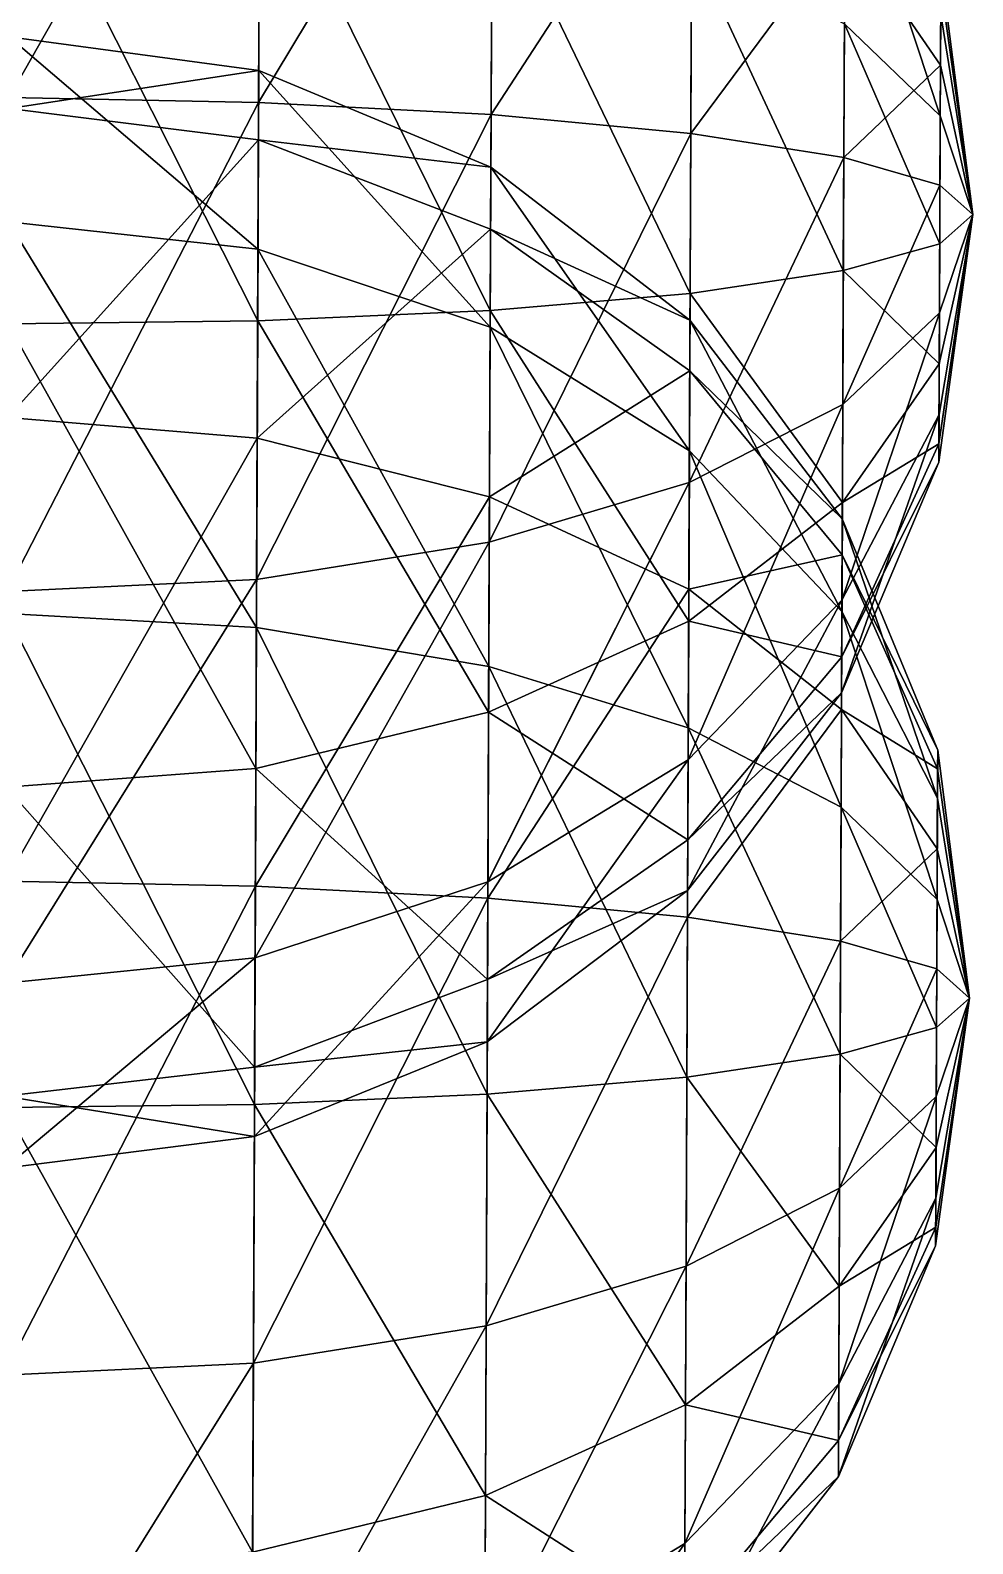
# Model space of a CAD drawing. Header units: metres. Extents: x -322 to 100, y -423 to 142.
# Drawn here: x 70.36 to 99.68, y -2.52 to 44.57 of the extents above; entities that cross this region are included whole.
import ezdxf

# ---------------------------------------------------------------- set-up
doc = ezdxf.new("R2010")
doc.units = ezdxf.units.M

msp = doc.modelspace()

# ---------------------------------------------------------------- linework, layer by layer
for points in [[(77.52041, 56.262733, -817.4996), (69.75841, 56.905945, -816.6804), (69.699394, 42.48127, -810.9289), (69.69949, 42.48137, -810.9288)], [(77.52041, 56.262733, -817.4996), (69.699394, 42.48127, -810.9289), (77.46341, 42.329567, -811.9441), (77.46351, 42.329666, -811.944)], [(84.74844, 54.440456, -819.9013), (77.52041, 56.262733, -817.4996), (77.46341, 42.329567, -811.9441), (77.46351, 42.329666, -811.944)], [(84.74844, 54.440456, -819.9013), (77.46341, 42.329567, -811.9441), (84.69734, 41.948322, -814.9204), (84.69744, 41.94842, -814.9203)], [(90.94993, 51.563297, -823.7219), (84.74844, 54.440456, -819.9013), (84.69734, 41.948322, -814.9204), (84.69744, 41.94842, -814.9203)], [(90.94993, 51.563297, -823.7219), (84.69734, 41.948322, -814.9204), (90.9082, 41.363514, -819.655), (90.9083, 41.363613, -819.6549)], [(95.70225, 47.82733, -828.70105), (90.94993, 51.563297, -823.7219), (90.9082, 41.363514, -819.655), (90.9083, 41.363613, -819.6549)], [(98.67507, 41.909187, -847.8551), (95.68977, 44.77892, -854.5023), (95.714714, 50.87554, -849.6941), (95.71481, 50.87564, -849.694)], [(98.67507, 41.909187, -847.8551), (95.714714, 50.87554, -849.6941), (98.68798, 45.06503, -845.36615), (98.68808, 45.06513, -845.366)], [(77.43559, 35.52945, -869.49927), (69.6706, 35.44127, -870.51447), (69.73347, 50.80912, -868.283), (69.73357, 50.80922, -868.2829)], [(77.43559, 35.52945, -869.49927), (69.73347, 50.80912, -868.283), (77.496315, 50.373653, -867.3439), (77.496414, 50.373753, -867.34375)], [(84.67241, 35.8515, -866.52295), (77.43559, 35.52945, -869.49927), (77.496315, 50.373653, -867.3439), (77.496414, 50.373753, -867.34375)], [(84.67241, 35.8515, -866.52295), (77.496315, 50.373653, -867.3439), (84.726845, 49.160454, -864.59045), (84.726944, 49.160553, -864.59033)], [(90.88784, 36.385483, -861.7883), (84.67241, 35.8515, -866.52295), (84.726845, 49.160454, -864.59045), (84.726944, 49.160553, -864.59033)], [(90.88784, 36.385483, -861.7883), (84.726845, 49.160454, -864.59045), (90.9323, 47.252193, -860.21045), (90.932396, 47.252293, -860.2103)], [(95.70225, 47.82733, -828.70105), (90.9082, 41.363514, -819.655), (95.672745, 40.614994, -825.8253), (95.672844, 40.615093, -825.8252)], [(98.681526, 43.48716, -834.4993), (95.70225, 47.82733, -828.70105), (95.672745, 40.614994, -825.8253), (95.672844, 40.615093, -825.8252)], [(98.69171, 45.976074, -837.6552), (95.70225, 47.82733, -828.70105), (98.681526, 43.48716, -834.4993), (98.681625, 43.48726, -834.4992)], [(95.65834, 37.094994, -855.61804), (90.88784, 36.385483, -861.7883), (90.9323, 47.252193, -860.21045), (90.932396, 47.252293, -860.2103)], [(95.65834, 37.094994, -855.61804), (90.9323, 47.252193, -860.21045), (95.68977, 44.77892, -854.5023), (95.68987, 44.77902, -854.5022)], [(99.684746, 38.838554, -840.7217), (98.68798, 45.06503, -845.36615), (98.69407, 46.55361, -841.63275), (98.69417, 46.55371, -841.6326)], [(99.684746, 38.838554, -840.7217), (98.69407, 46.55361, -841.63275), (98.69171, 45.976074, -837.6552), (98.69181, 45.976173, -837.6551)], [(99.684746, 38.838554, -840.7217), (98.69171, 45.976074, -837.6552), (98.681526, 43.48716, -834.4993), (98.681625, 43.48726, -834.4992)], [(98.6588, 37.931694, -848.4326), (95.65834, 37.094994, -855.61804), (95.68977, 44.77892, -854.5023), (95.68987, 44.77902, -854.5022)], [(98.6588, 37.931694, -848.4326), (95.68977, 44.77892, -854.5023), (98.67507, 41.909187, -847.8551), (98.67517, 41.909286, -847.855)], [(99.684746, 38.838554, -840.7217), (98.67507, 41.909187, -847.8551), (98.68798, 45.06503, -845.36615), (98.68808, 45.06513, -845.366)], [(98.68798, 45.06503, -845.36615), (98.68798, 45.06503, -845.36615), (98.67507, 41.909187, -847.8551), (98.67517, 41.909286, -847.855)], [(77.44475, 37.765762, -690.11066), (69.68359, 38.616707, -690.7221), (69.70712, 44.36815, -676.2973), (69.70722, 44.368248, -676.2972)], [(77.467476, 43.321228, -676.17737), (69.70712, 44.36815, -676.2973), (69.698, 42.136707, -660.9293), (69.6981, 42.136806, -660.9292)], [(77.44475, 37.765762, -690.11066), (69.70712, 44.36815, -676.2973), (77.467476, 43.321228, -676.17737), (77.467575, 43.321327, -676.17725)], [(98.681526, 43.48716, -834.4993), (95.672745, 40.614994, -825.8253), (98.66626, 39.75378, -833.01074), (98.66636, 39.75388, -833.0106)], [(99.684746, 38.838554, -840.7217), (98.681526, 43.48716, -834.4993), (98.66626, 39.75378, -833.01074), (98.66636, 39.75388, -833.0106)], [(77.467476, 43.321228, -676.17737), (69.698, 42.136707, -660.9293), (77.45866, 41.165825, -661.333), (77.458755, 41.165924, -661.3329)], [(84.670296, 35.334454, -688.31793), (77.44475, 37.765762, -690.11066), (77.467476, 43.321228, -676.17737), (77.467575, 43.321327, -676.17725)], [(84.690674, 40.315346, -675.82574), (77.467476, 43.321228, -676.17737), (77.45866, 41.165825, -661.333), (77.458755, 41.165924, -661.3329)], [(84.670296, 35.334454, -688.31793), (77.467476, 43.321228, -676.17737), (84.690674, 40.315346, -675.82574), (84.69077, 40.315445, -675.8256)], [(77.46341, 42.329567, -811.9441), (69.699394, 42.48127, -810.9289), (69.636536, 27.113419, -813.16034), (69.636635, 27.113518, -813.1602)], [(77.46341, 42.329567, -811.9441), (69.636536, 27.113419, -813.16034), (77.40269, 27.485367, -814.0995), (77.40279, 27.485466, -814.09937)], [(77.45866, 41.165825, -661.333), (69.698, 42.136707, -660.9293), (69.65866, 32.520294, -648.736), (69.65876, 32.520393, -648.7359)], [(84.69734, 41.948322, -814.9204), (77.46341, 42.329567, -811.9441), (77.40269, 27.485367, -814.0995), (77.40279, 27.485466, -814.09937)], [(84.69734, 41.948322, -814.9204), (77.40269, 27.485367, -814.0995), (84.6429, 28.639372, -816.8529), (84.643, 28.639471, -816.8528)], [(90.9082, 41.363514, -819.655), (84.69734, 41.948322, -814.9204), (84.6429, 28.639372, -816.8529), (84.643, 28.639471, -816.8528)], [(99.684746, 38.838554, -840.7217), (98.6588, 37.931694, -848.4326), (98.67507, 41.909187, -847.8551), (98.67517, 41.909286, -847.855)], [(77.45866, 41.165825, -661.333), (69.65866, 32.520294, -648.736), (77.42066, 31.87708, -649.5552), (77.42076, 31.87718, -649.55505)], [(84.68277, 38.382862, -662.51666), (77.45866, 41.165825, -661.333), (77.42066, 31.87708, -649.5552), (77.42076, 31.87718, -649.55505)], [(84.690674, 40.315346, -675.82574), (77.45866, 41.165825, -661.333), (84.68277, 38.382862, -662.51666), (84.68287, 38.38296, -662.51654)], [(90.9082, 41.363514, -819.655), (84.6429, 28.639372, -816.8529), (90.863754, 30.496803, -821.2329), (90.86385, 30.496902, -821.2328)], [(95.672745, 40.614994, -825.8253), (90.9082, 41.363514, -819.655), (90.863754, 30.496803, -821.2329), (90.86385, 30.496902, -821.2328)], [(95.672745, 40.614994, -825.8253), (90.863754, 30.496803, -821.2329), (95.64131, 32.93107, -826.94104), (95.64141, 32.931168, -826.9409)], [(98.66626, 39.75378, -833.01074), (95.672745, 40.614994, -825.8253), (95.64131, 32.93107, -826.94104), (95.64141, 32.931168, -826.9409)], [(90.86781, 31.488462, -685.4662), (84.670296, 35.334454, -688.31793), (84.690674, 40.315346, -675.82574), (84.69077, 40.315445, -675.8256)], [(90.88445, 35.555344, -675.2663), (84.690674, 40.315346, -675.82574), (84.68277, 38.382862, -662.51666), (84.68287, 38.38296, -662.51654)], [(90.86781, 31.488462, -685.4662), (84.690674, 40.315346, -675.82574), (90.88445, 35.555344, -675.2663), (90.88455, 35.555443, -675.2662)], [(98.66626, 39.75378, -833.01074), (95.64131, 32.93107, -826.94104), (98.64999, 35.776287, -833.58826), (98.650085, 35.776386, -833.58813)], [(99.684746, 38.838554, -840.7217), (98.66626, 39.75378, -833.01074), (98.64999, 35.776287, -833.58826), (98.650085, 35.776386, -833.58813)], [(99.684746, 38.838554, -840.7217), (98.63708, 32.62044, -836.0772), (98.63099, 31.13186, -839.8106), (98.63109, 31.13196, -839.8105)], [(99.684746, 38.838554, -840.7217), (98.63099, 31.13186, -839.8106), (98.63335, 31.7094, -843.78815), (98.633446, 31.7095, -843.788)], [(99.684746, 38.838554, -840.7217), (98.63335, 31.7094, -843.78815), (98.64353, 34.19831, -846.94403), (98.64363, 34.19841, -846.9439)], [(99.684746, 38.838554, -840.7217), (98.64999, 35.776287, -833.58826), (98.63708, 32.62044, -836.0772), (98.63718, 32.62054, -836.0771)], [(99.684746, 38.838554, -840.7217), (98.64353, 34.19831, -846.94403), (98.6588, 37.931694, -848.4326), (98.6589, 37.931793, -848.4325)], [(77.39657, 25.988003, -699.3995), (69.63372, 26.423471, -700.3386), (69.68359, 38.616707, -690.7221), (69.68369, 38.616806, -690.722)], [(77.39657, 25.988003, -699.3995), (69.68359, 38.616707, -690.7221), (77.44475, 37.765762, -690.11066), (77.44485, 37.76586, -690.11053)], [(84.68277, 38.382862, -662.51666), (77.42066, 31.87708, -649.5552), (84.6487, 30.054806, -651.9569), (84.648796, 30.054905, -651.9568)], [(90.878, 33.977478, -664.39954), (84.68277, 38.382862, -662.51666), (84.6487, 30.054806, -651.9569), (84.648796, 30.054905, -651.9568)], [(90.88445, 35.555344, -675.2663), (84.68277, 38.382862, -662.51666), (90.878, 33.977478, -664.39954), (90.8781, 33.977577, -664.3994)], [(84.6271, 24.774801, -696.64606), (77.39657, 25.988003, -699.3995), (77.44475, 37.765762, -690.11066), (77.44485, 37.76586, -690.11053)], [(77.44475, 37.765762, -690.11066), (77.44475, 37.765762, -690.11066), (77.39657, 25.988003, -699.3995), (77.39667, 25.988102, -699.39935)], [(84.6271, 24.774801, -696.64606), (77.44475, 37.765762, -690.11066), (84.670296, 35.334454, -688.31793), (84.670395, 35.334553, -688.3178)], [(98.64353, 34.19831, -846.94403), (95.65834, 37.094994, -855.61804), (98.6588, 37.931694, -848.4326), (98.6589, 37.931793, -848.4325)], [(95.62884, 29.88266, -852.7423), (90.88784, 36.385483, -861.7883), (95.65834, 37.094994, -855.61804), (95.65844, 37.095093, -855.6179)], [(98.64353, 34.19831, -846.94403), (95.62884, 29.88266, -852.7423), (95.65834, 37.094994, -855.61804), (95.65844, 37.095093, -855.6179)], [(90.846115, 26.1857, -857.72144), (84.67241, 35.8515, -866.52295), (90.88784, 36.385483, -861.7883), (90.88794, 36.385582, -861.7882)], [(95.62884, 29.88266, -852.7423), (90.846115, 26.1857, -857.72144), (90.88784, 36.385483, -861.7883), (90.88794, 36.385582, -861.7882)], [(84.62131, 23.359371, -861.54205), (77.43559, 35.52945, -869.49927), (84.67241, 35.8515, -866.52295), (84.67251, 35.8516, -866.5228)], [(90.846115, 26.1857, -857.72144), (84.62131, 23.359371, -861.54205), (84.67241, 35.8515, -866.52295), (84.67251, 35.8516, -866.5228)], [(77.3786, 21.59629, -863.9438), (69.611595, 21.016602, -864.76294), (69.6706, 35.44127, -870.51447), (69.6707, 35.44137, -870.51434)], [(77.3786, 21.59629, -863.9438), (69.6706, 35.44127, -870.51447), (77.43559, 35.52945, -869.49927), (77.43569, 35.52955, -869.49915)], [(84.62131, 23.359371, -861.54205), (77.3786, 21.59629, -863.9438), (77.43559, 35.52945, -869.49927), (77.43569, 35.52955, -869.49915)], [(90.83255, 22.866543, -692.26605), (84.6271, 24.774801, -696.64606), (84.670296, 35.334454, -688.31793), (84.670395, 35.334553, -688.3178)], [(84.670296, 35.334454, -688.31793), (84.670296, 35.334454, -688.31793), (84.6271, 24.774801, -696.64606), (84.6272, 24.7749, -696.64594)], [(90.83255, 22.866543, -692.26605), (84.670296, 35.334454, -688.31793), (90.86781, 31.488462, -685.4662), (90.86791, 31.488562, -685.46606)], [(95.61497, 26.48989, -681.7497), (90.86781, 31.488462, -685.4662), (90.88445, 35.555344, -675.2663), (90.88455, 35.555443, -675.2662)], [(95.62673, 29.36561, -674.5373), (90.88445, 35.555344, -675.2663), (90.878, 33.977478, -664.39954), (90.8781, 33.977577, -664.3994)], [(95.61497, 26.48989, -681.7497), (90.88445, 35.555344, -675.2663), (95.62673, 29.36561, -674.5373), (95.62683, 29.36571, -674.5372)], [(98.64999, 35.776287, -833.58826), (95.64131, 32.93107, -826.94104), (95.61637, 26.83445, -831.74927), (95.61647, 26.834549, -831.74915)], [(98.64999, 35.776287, -833.58826), (95.61637, 26.83445, -831.74927), (98.63708, 32.62044, -836.0772), (98.63718, 32.62054, -836.0771)], [(90.878, 33.977478, -664.39954), (84.6487, 30.054806, -651.9569), (90.85018, 27.177647, -655.7775), (90.85028, 27.177746, -655.7774)], [(95.62217, 28.24989, -666.85333), (90.878, 33.977478, -664.39954), (90.85018, 27.177647, -655.7775), (90.85028, 27.177746, -655.7774)], [(95.62673, 29.36561, -674.5373), (90.878, 33.977478, -664.39954), (95.62217, 28.24989, -666.85333), (95.62227, 28.249989, -666.8532)], [(98.63335, 31.7094, -843.78815), (95.62884, 29.88266, -852.7423), (98.64353, 34.19831, -846.94403), (98.64363, 34.19841, -846.9439)], [(77.42066, 31.87708, -649.5552), (69.65866, 32.520294, -648.736), (69.59965, 18.095621, -642.9845), (69.59975, 18.09572, -642.9844)], [(95.64131, 32.93107, -826.94104), (90.863754, 30.496803, -821.2329), (90.82848, 21.874882, -828.0328), (90.82858, 21.87498, -828.03265)], [(95.64131, 32.93107, -826.94104), (90.82848, 21.874882, -828.0328), (95.61637, 26.83445, -831.74927), (95.61647, 26.834549, -831.74915)], [(98.63708, 32.62044, -836.0772), (95.61637, 26.83445, -831.74927), (95.60461, 23.958733, -838.9617), (95.604706, 23.958832, -838.96155)], [(98.63708, 32.62044, -836.0772), (95.60461, 23.958733, -838.9617), (98.63099, 31.13186, -839.8106), (98.63109, 31.13196, -839.8105)], [(77.42066, 31.87708, -649.5552), (69.59965, 18.095621, -642.9845), (77.36366, 17.943916, -643.9997), (77.36376, 17.944016, -643.9996)], [(84.6487, 30.054806, -651.9569), (77.42066, 31.87708, -649.5552), (77.36366, 17.943916, -643.9997), (77.36376, 17.944016, -643.9996)], [(98.63099, 31.13186, -839.8106), (95.60917, 25.074453, -846.6456), (98.63335, 31.7094, -843.78815), (98.633446, 31.7095, -843.788)], [(98.63335, 31.7094, -843.78815), (95.60917, 25.074453, -846.6456), (95.62884, 29.88266, -852.7423), (95.62894, 29.88276, -852.7422)], [(95.59003, 20.39327, -686.5579), (90.83255, 22.866543, -692.26605), (90.86781, 31.488462, -685.4662), (90.86791, 31.488562, -685.46606)], [(90.86781, 31.488462, -685.4662), (90.86781, 31.488462, -685.4662), (90.83255, 22.866543, -692.26605), (90.83265, 22.866642, -692.2659)], [(95.59003, 20.39327, -686.5579), (90.86781, 31.488462, -685.4662), (95.61497, 26.48989, -681.7497), (95.61507, 26.489988, -681.7496)], [(98.63099, 31.13186, -839.8106), (95.60461, 23.958733, -838.9617), (95.60917, 25.074453, -846.6456), (95.60927, 25.074553, -846.6455)], [(90.863754, 30.496803, -821.2329), (84.6429, 28.639372, -816.8529), (84.59971, 18.079721, -825.181), (84.59981, 18.07982, -825.1809)], [(90.863754, 30.496803, -821.2329), (84.59971, 18.079721, -825.181), (90.82848, 21.874882, -828.0328), (90.82858, 21.87498, -828.03265)], [(84.6487, 30.054806, -651.9569), (77.36366, 17.943916, -643.9997), (84.597595, 17.562672, -646.97595), (84.597694, 17.56277, -646.9758)], [(90.85018, 27.177647, -655.7775), (84.6487, 30.054806, -651.9569), (84.597595, 17.562672, -646.97595), (84.597694, 17.56277, -646.9758)], [(95.60917, 25.074453, -846.6456), (90.846115, 26.1857, -857.72144), (95.62884, 29.88266, -852.7423), (95.62894, 29.88276, -852.7422)], [(98.588234, 20.679379, -677.42175), (95.61497, 26.48989, -681.7497), (95.62673, 29.36561, -674.5373), (95.62683, 29.36571, -674.5372)], [(98.59432, 22.167961, -673.68835), (95.62673, 29.36561, -674.5373), (95.62217, 28.24989, -666.85333), (95.62227, 28.249989, -666.8532)], [(98.588234, 20.679379, -677.42175), (95.62673, 29.36561, -674.5373), (98.59432, 22.167961, -673.68835), (98.59442, 22.16806, -673.68823)], [(84.6429, 28.639372, -816.8529), (77.40269, 27.485367, -814.0995), (77.35451, 15.707607, -823.3883), (77.35461, 15.707707, -823.3882)], [(84.6429, 28.639372, -816.8529), (77.35451, 15.707607, -823.3883), (84.59971, 18.079721, -825.181), (84.59981, 18.07982, -825.1809)], [(95.62217, 28.24989, -666.85333), (90.85018, 27.177647, -655.7775), (95.6025, 23.44168, -660.75665), (95.6026, 23.44178, -660.75653)], [(98.591965, 21.590422, -669.7108), (95.62217, 28.24989, -666.85333), (95.6025, 23.44168, -660.75665), (95.6026, 23.44178, -660.75653)], [(98.59432, 22.167961, -673.68835), (95.62217, 28.24989, -666.85333), (98.591965, 21.590422, -669.7108), (98.592064, 21.59052, -669.7107)], [(77.40269, 27.485367, -814.0995), (69.636536, 27.113419, -813.16034), (69.586655, 14.920187, -822.77686), (69.586754, 14.920287, -822.77673)], [(77.40269, 27.485367, -814.0995), (69.586655, 14.920187, -822.77686), (77.35451, 15.707607, -823.3883), (77.35461, 15.707707, -823.3882)], [(90.85018, 27.177647, -655.7775), (84.597595, 17.562672, -646.97595), (90.80846, 16.977863, -651.71063), (90.808556, 16.977962, -651.7105)], [(95.6025, 23.44168, -660.75665), (90.85018, 27.177647, -655.7775), (90.80846, 16.977863, -651.71063), (90.808556, 16.977962, -651.7105)], [(77.335846, 11.1438, -701.5549), (69.570854, 11.05562, -702.57007), (69.63372, 26.423471, -700.3386), (69.63382, 26.42357, -700.3385)], [(77.335846, 11.1438, -701.5549), (69.63372, 26.423471, -700.3386), (77.39657, 25.988003, -699.3995), (77.39667, 25.988102, -699.39935)], [(95.61637, 26.83445, -831.74927), (90.82848, 21.874882, -828.0328), (90.811844, 17.808002, -838.23267), (90.81194, 17.808102, -838.23254)], [(95.61637, 26.83445, -831.74927), (90.811844, 17.808002, -838.23267), (95.60461, 23.958733, -838.9617), (95.604706, 23.958832, -838.96155)], [(98.575325, 17.523535, -679.9107), (95.59003, 20.39327, -686.5579), (95.61497, 26.48989, -681.7497), (95.61507, 26.489988, -681.7496)], [(95.61497, 26.48989, -681.7497), (95.61497, 26.48989, -681.7497), (95.59003, 20.39327, -686.5579), (95.590126, 20.39337, -686.5578)], [(98.575325, 17.523535, -679.9107), (95.61497, 26.48989, -681.7497), (98.588234, 20.679379, -677.42175), (98.58833, 20.679478, -677.42163)], [(84.57266, 11.465853, -698.57855), (77.335846, 11.1438, -701.5549), (77.39657, 25.988003, -699.3995), (77.39667, 25.988102, -699.39935)], [(84.57266, 11.465853, -698.57855), (77.39657, 25.988003, -699.3995), (84.6271, 24.774801, -696.64606), (84.6272, 24.7749, -696.64594)], [(90.818306, 19.38587, -849.0994), (84.62131, 23.359371, -861.54205), (90.846115, 26.1857, -857.72144), (90.846214, 26.185799, -857.7213)], [(95.60917, 25.074453, -846.6456), (90.818306, 19.38587, -849.0994), (90.846115, 26.1857, -857.72144), (90.846214, 26.185799, -857.7213)], [(95.60461, 23.958733, -838.9617), (90.818306, 19.38587, -849.0994), (95.60917, 25.074453, -846.6456), (95.60927, 25.074553, -846.6455)], [(90.78809, 11.99983, -693.84393), (84.57266, 11.465853, -698.57855), (84.6271, 24.774801, -696.64606), (84.6272, 24.7749, -696.64594)], [(90.78809, 11.99983, -693.84393), (84.6271, 24.774801, -696.64606), (90.83255, 22.866543, -692.26605), (90.83265, 22.866642, -692.2659)], [(95.60461, 23.958733, -838.9617), (90.811844, 17.808002, -838.23267), (90.818306, 19.38587, -849.0994), (90.818405, 19.38597, -849.0993)], [(84.587234, 15.031317, -850.9823), (77.3786, 21.59629, -863.9438), (84.62131, 23.359371, -861.54205), (84.62141, 23.35947, -861.54193)], [(90.818306, 19.38587, -849.0994), (84.587234, 15.031317, -850.9823), (84.62131, 23.359371, -861.54205), (84.62141, 23.35947, -861.54193)], [(95.6025, 23.44168, -660.75665), (90.80846, 16.977863, -651.71063), (95.573, 16.229345, -657.8809), (95.5731, 16.229445, -657.8808)], [(98.58178, 19.10151, -666.55493), (95.6025, 23.44168, -660.75665), (95.573, 16.229345, -657.8809), (95.5731, 16.229445, -657.8808)], [(98.591965, 21.590422, -669.7108), (95.6025, 23.44168, -660.75665), (98.58178, 19.10151, -666.55493), (98.58188, 19.101608, -666.5548)], [(95.55859, 12.709344, -687.67365), (90.78809, 11.99983, -693.84393), (90.83255, 22.866543, -692.26605), (90.83265, 22.866642, -692.2659)], [(95.55859, 12.709344, -687.67365), (90.83255, 22.866543, -692.26605), (95.59003, 20.39327, -686.5579), (95.590126, 20.39337, -686.5578)], [(99.585, 14.452904, -672.7773), (98.588234, 20.679379, -677.42175), (98.59432, 22.167961, -673.68835), (98.59442, 22.16806, -673.68823)], [(99.585, 14.452904, -672.7773), (98.59432, 22.167961, -673.68835), (98.591965, 21.590422, -669.7108), (98.592064, 21.59052, -669.7107)], [(90.82848, 21.874882, -828.0328), (84.59971, 18.079721, -825.181), (84.57933, 13.098831, -837.6732), (84.57943, 13.098931, -837.6731)], [(90.82848, 21.874882, -828.0328), (84.57933, 13.098831, -837.6732), (90.811844, 17.808002, -838.23267), (90.81194, 17.808102, -838.23254)], [(77.34061, 12.307548, -852.16595), (69.611595, 21.016602, -864.76294), (77.3786, 21.59629, -863.9438), (77.3787, 21.59639, -863.94366)], [(84.587234, 15.031317, -850.9823), (77.34061, 12.307548, -852.16595), (77.3786, 21.59629, -863.9438), (77.3787, 21.59639, -863.94366)], [(99.585, 14.452904, -672.7773), (98.591965, 21.590422, -669.7108), (98.58178, 19.10151, -666.55493), (98.58188, 19.101608, -666.5548)], [(77.34061, 12.307548, -852.16595), (69.57226, 11.40019, -852.56964), (69.611595, 21.016602, -864.76294), (69.611694, 21.0167, -864.7628)], [(98.55905, 13.546041, -680.4882), (95.55859, 12.709344, -687.67365), (95.59003, 20.39327, -686.5579), (95.590126, 20.39337, -686.5578)], [(98.55905, 13.546041, -680.4882), (95.59003, 20.39327, -686.5579), (98.575325, 17.523535, -679.9107), (98.575424, 17.523634, -679.9106)], [(99.585, 14.452904, -672.7773), (98.575325, 17.523535, -679.9107), (98.588234, 20.679379, -677.42175), (98.58833, 20.679478, -677.42163)], [(98.588234, 20.679379, -677.42175), (98.588234, 20.679379, -677.42175), (98.575325, 17.523535, -679.9107), (98.575424, 17.523634, -679.9106)], [(90.811844, 17.808002, -838.23267), (84.587234, 15.031317, -850.9823), (90.818306, 19.38587, -849.0994), (90.818405, 19.38597, -849.0993)], [(98.58178, 19.10151, -666.55493), (95.573, 16.229345, -657.8809), (98.56651, 15.368129, -665.06635), (98.56661, 15.368229, -665.0662)], [(99.585, 14.452904, -672.7773), (98.58178, 19.10151, -666.55493), (98.56651, 15.368129, -665.06635), (98.56661, 15.368229, -665.0662)], [(77.36366, 17.943916, -643.9997), (69.59965, 18.095621, -642.9845), (69.53679, 2.727769, -645.21594), (69.53689, 2.727869, -645.2158)], [(77.36366, 17.943916, -643.9997), (69.53679, 2.727769, -645.21594), (77.30294, 3.099715, -646.1551), (77.30304, 3.099815, -646.15497)], [(84.597595, 17.562672, -646.97595), (77.36366, 17.943916, -643.9997), (77.30294, 3.099715, -646.1551), (77.30304, 3.099815, -646.15497)], [(84.59971, 18.079721, -825.181), (77.35451, 15.707607, -823.3883), (77.33179, 10.152145, -837.3216), (77.33189, 10.152245, -837.3215)], [(84.59971, 18.079721, -825.181), (77.33179, 10.152145, -837.3216), (84.57933, 13.098831, -837.6732), (84.57943, 13.098931, -837.6731)], [(84.597595, 17.562672, -646.97595), (77.30294, 3.099715, -646.1551), (84.54315, 4.253721, -648.9085), (84.54325, 4.253821, -648.9084)], [(90.80846, 16.977863, -651.71063), (84.597595, 17.562672, -646.97595), (84.54315, 4.253721, -648.9085), (84.54325, 4.253821, -648.9084)], [(90.811844, 17.808002, -838.23267), (84.57933, 13.098831, -837.6732), (84.587234, 15.031317, -850.9823), (84.58733, 15.031417, -850.9822)], [(99.585, 14.452904, -672.7773), (98.55905, 13.546041, -680.4882), (98.575325, 17.523535, -679.9107), (98.575424, 17.523634, -679.9106)], [(90.80846, 16.977863, -651.71063), (84.54315, 4.253721, -648.9085), (90.76401, 6.111152, -653.2885), (90.76411, 6.111252, -653.2884)], [(95.573, 16.229345, -657.8809), (90.80846, 16.977863, -651.71063), (90.76401, 6.111152, -653.2885), (90.76411, 6.111252, -653.2884)], [(95.573, 16.229345, -657.8809), (90.76401, 6.111152, -653.2885), (95.541565, 8.545418, -658.99664), (95.541664, 8.545518, -658.9965)], [(98.56651, 15.368129, -665.06635), (95.573, 16.229345, -657.8809), (95.541565, 8.545418, -658.99664), (95.541664, 8.545518, -658.9965)], [(77.35451, 15.707607, -823.3883), (69.586655, 14.920187, -822.77686), (69.563126, 9.168747, -837.20166), (69.563225, 9.168847, -837.20154)], [(77.35451, 15.707607, -823.3883), (69.563126, 9.168747, -837.20166), (77.33179, 10.152145, -837.3216), (77.33189, 10.152245, -837.3215)], [(98.56651, 15.368129, -665.06635), (95.541565, 8.545418, -658.99664), (98.55024, 11.390635, -665.64386), (98.55034, 11.390735, -665.64374)], [(99.585, 14.452904, -672.7773), (98.56651, 15.368129, -665.06635), (98.55024, 11.390635, -665.64386), (98.55034, 11.390735, -665.64374)], [(84.57933, 13.098831, -837.6732), (77.34061, 12.307548, -852.16595), (84.587234, 15.031317, -850.9823), (84.58733, 15.031417, -850.9822)], [(99.585, 14.452904, -672.7773), (98.53733, 8.234793, -668.1328), (98.53124, 6.74621, -671.8662), (98.53134, 6.74631, -671.8661)], [(99.585, 14.452904, -672.7773), (98.53124, 6.74621, -671.8662), (98.5336, 7.323751, -675.84375), (98.5337, 7.323851, -675.8436)], [(99.585, 14.452904, -672.7773), (98.5336, 7.323751, -675.84375), (98.543785, 9.812661, -678.99963), (98.543884, 9.812761, -678.9995)], [(99.585, 14.452904, -672.7773), (98.55024, 11.390635, -665.64386), (98.53733, 8.234793, -668.1328), (98.53743, 8.234893, -668.1327)], [(99.585, 14.452904, -672.7773), (98.543785, 9.812661, -678.99963), (98.55905, 13.546041, -680.4882), (98.55915, 13.546142, -680.4881)], [(98.543785, 9.812661, -678.99963), (95.55859, 12.709344, -687.67365), (98.55905, 13.546041, -680.4882), (98.55915, 13.546142, -680.4881)], [(84.57933, 13.098831, -837.6732), (77.33179, 10.152145, -837.3216), (77.34061, 12.307548, -852.16595), (77.340706, 12.307649, -852.16583)], [(77.33179, 10.152145, -837.3216), (69.57226, 11.40019, -852.56964), (77.34061, 12.307548, -852.16595), (77.340706, 12.307649, -852.16583)], [(95.52909, 5.497008, -684.7979), (90.78809, 11.99983, -693.84393), (95.55859, 12.709344, -687.67365), (95.55869, 12.709444, -687.6735)], [(98.543785, 9.812661, -678.99963), (95.52909, 5.497008, -684.7979), (95.55859, 12.709344, -687.67365), (95.55869, 12.709444, -687.6735)], [(90.74637, 1.800049, -689.77704), (84.57266, 11.465853, -698.57855), (90.78809, 11.99983, -693.84393), (90.78819, 11.99993, -693.8438)], [(95.52909, 5.497008, -684.7979), (90.74637, 1.800049, -689.77704), (90.78809, 11.99983, -693.84393), (90.78819, 11.99993, -693.8438)], [(77.33179, 10.152145, -837.3216), (69.563126, 9.168747, -837.20166), (69.57226, 11.40019, -852.56964), (69.57236, 11.400291, -852.5695)], [(84.52156, -1.026279, -693.59766), (77.335846, 11.1438, -701.5549), (84.57266, 11.465853, -698.57855), (84.57276, 11.465953, -698.5784)], [(90.74637, 1.800049, -689.77704), (84.52156, -1.026279, -693.59766), (84.57266, 11.465853, -698.57855), (84.57276, 11.465953, -698.5784)], [(98.55024, 11.390635, -665.64386), (95.541565, 8.545418, -658.99664), (95.516624, 2.4488, -663.8049), (95.51672, 2.4489, -663.80475)], [(98.55024, 11.390635, -665.64386), (95.516624, 2.4488, -663.8049), (98.53733, 8.234793, -668.1328), (98.53743, 8.234893, -668.1327)], [(77.278854, -2.78936, -695.9994), (69.51185, -3.369049, -696.81854), (69.570854, 11.05562, -702.57007), (69.57095, 11.05572, -702.56995)], [(77.278854, -2.78936, -695.9994), (69.570854, 11.05562, -702.57007), (77.335846, 11.1438, -701.5549), (77.335945, 11.1439, -701.55475)], [(84.52156, -1.026279, -693.59766), (77.278854, -2.78936, -695.9994), (77.335846, 11.1438, -701.5549), (77.335945, 11.1439, -701.55475)], [(98.5336, 7.323751, -675.84375), (95.52909, 5.497008, -684.7979), (98.543785, 9.812661, -678.99963), (98.543884, 9.812761, -678.9995)], [(95.541565, 8.545418, -658.99664), (90.76401, 6.111152, -653.2885), (90.72874, -2.510769, -660.0884), (90.728836, -2.510669, -660.08826)], [(95.541565, 8.545418, -658.99664), (90.72874, -2.510769, -660.0884), (95.516624, 2.4488, -663.8049), (95.51672, 2.4489, -663.80475)], [(98.53733, 8.234793, -668.1328), (95.516624, 2.4488, -663.8049), (95.50486, -0.426919, -671.0173), (95.50496, -0.426819, -671.01715)], [(98.53733, 8.234793, -668.1328), (95.50486, -0.426919, -671.0173), (98.53124, 6.74621, -671.8662), (98.53134, 6.74631, -671.8661)], [(98.53124, 6.74621, -671.8662), (95.50942, 0.688803, -678.70123), (98.5336, 7.323751, -675.84375), (98.5337, 7.323851, -675.8436)], [(98.5336, 7.323751, -675.84375), (95.50942, 0.688803, -678.70123), (95.52909, 5.497008, -684.7979), (95.52919, 5.497109, -684.7978)], [(98.53124, 6.74621, -671.8662), (95.50486, -0.426919, -671.0173), (95.50942, 0.688803, -678.70123), (95.50952, 0.688903, -678.7011)], [(90.76401, 6.111152, -653.2885), (84.54315, 4.253721, -648.9085), (84.49996, -6.305929, -657.23663), (84.50006, -6.305829, -657.2365)], [(90.76401, 6.111152, -653.2885), (84.49996, -6.305929, -657.23663), (90.72874, -2.510769, -660.0884), (90.728836, -2.510669, -660.08826)], [(95.50942, 0.688803, -678.70123), (90.74637, 1.800049, -689.77704), (95.52909, 5.497008, -684.7979), (95.52919, 5.497109, -684.7978)], [(84.54315, 4.253721, -648.9085), (77.30294, 3.099715, -646.1551), (77.25476, -8.678043, -655.4439), (77.25486, -8.677943, -655.4438)], [(84.54315, 4.253721, -648.9085), (77.25476, -8.678043, -655.4439), (84.49996, -6.305929, -657.23663), (84.50006, -6.305829, -657.2365)], [(77.30294, 3.099715, -646.1551), (69.53679, 2.727769, -645.21594), (69.48691, -9.465464, -654.83246), (69.48701, -9.465364, -654.83234)], [(77.30294, 3.099715, -646.1551), (69.48691, -9.465464, -654.83246), (77.25476, -8.678043, -655.4439), (77.25486, -8.677943, -655.4438)], [(95.516624, 2.4488, -663.8049), (90.72874, -2.510769, -660.0884), (90.7121, -6.577648, -670.28827), (90.7122, -6.577548, -670.28815)], [(95.516624, 2.4488, -663.8049), (90.7121, -6.577648, -670.28827), (95.50486, -0.426919, -671.0173), (95.50496, -0.426819, -671.01715)], [(90.71856, -4.999781, -681.155), (84.52156, -1.026279, -693.59766), (90.74637, 1.800049, -689.77704), (90.74647, 1.800149, -689.7769)], [(95.50942, 0.688803, -678.70123), (90.71856, -4.999781, -681.155), (90.74637, 1.800049, -689.77704), (90.74647, 1.800149, -689.7769)], [(95.50486, -0.426919, -671.0173), (90.71856, -4.999781, -681.155), (95.50942, 0.688803, -678.70123), (95.50952, 0.688903, -678.7011)], [(95.50486, -0.426919, -671.0173), (90.7121, -6.577648, -670.28827), (90.71856, -4.999781, -681.155), (90.71866, -4.999681, -681.1549)], [(84.48749, -9.354334, -683.0379), (77.278854, -2.78936, -695.9994), (84.52156, -1.026279, -693.59766), (84.52166, -1.026179, -693.59753)], [(90.71856, -4.999781, -681.155), (84.48749, -9.354334, -683.0379), (84.52156, -1.026279, -693.59766), (84.52166, -1.026179, -693.59753)], [(90.72874, -2.510769, -660.0884), (84.49996, -6.305929, -657.23663), (84.47958, -11.286819, -669.7288), (84.47968, -11.286719, -669.7287)], [(90.72874, -2.510769, -660.0884), (84.47958, -11.286819, -669.7288), (90.7121, -6.577648, -670.28827), (90.7122, -6.577548, -670.28815)]]:
    msp.add_3dface(points)

doc.saveas('drawing.dxf')
